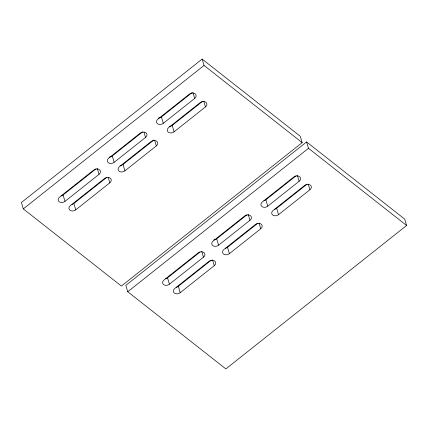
<?xml version="1.0" encoding="UTF-8"?>
<svg xmlns="http://www.w3.org/2000/svg" width="428" height="428" viewBox="0 0 428 428"><rect width="100%" height="100%" fill="white"/><g stroke="black" fill="none" stroke-linecap="round" stroke-linejoin="round"><path stroke-width="0.64" d="M202.144 59.08L21.4 202.514L23.299 208.885L121.408 286.07L302.157 142.636L300.258 136.264L202.144 59.08L204.044 65.447L302.157 142.636M23.299 208.885L204.044 65.447M61.161 195.944A4.21 3.173 -16.6 0 0 63.093 194.981L96.113 168.782M109.247 157.108A4.21 3.173 -16.6 0 0 112.254 155.969L142.588 131.899M158.408 118.096A4.21 3.173 -16.6 0 0 161.415 116.956L192.274 92.469M64.992 201.353L99.039 174.33A4.21 3.173 -16.6 0 0 99.483 169.718A4.21 3.173 -16.6 0 0 93.652 170.087L59.599 197.11A4.21 3.173 -16.6 0 0 59.155 201.722A4.21 3.173 -16.6 0 0 64.992 201.353L63.093 194.981M114.153 162.335L145.531 137.436A4.21 3.173 -16.6 0 0 145.975 132.824A4.21 3.173 -16.6 0 0 140.138 133.194L108.76 158.098A4.21 3.173 -16.6 0 0 108.316 162.71A4.21 3.173 -16.6 0 0 114.153 162.335L112.254 155.969M163.314 123.323L194.692 98.424A4.21 3.173 -16.6 0 0 195.136 93.812A4.21 3.173 -16.6 0 0 189.304 94.181L157.921 119.08A4.21 3.173 -16.6 0 0 157.477 123.692A4.21 3.173 -16.6 0 0 163.314 123.323L161.415 116.956M71.941 204.429A4.21 3.173 -16.6 0 0 73.873 203.466L106.893 177.262M120.027 165.593A4.21 3.173 -16.6 0 0 123.034 164.454L153.893 139.967M169.188 126.576A4.21 3.173 -16.6 0 0 172.195 125.436L202.53 101.366M75.772 209.832L109.819 182.81A4.21 3.173 -16.6 0 0 110.264 178.203A4.21 3.173 -16.6 0 0 104.432 178.572L70.379 205.59A4.21 3.173 -16.6 0 0 69.941 210.202A4.21 3.173 -16.6 0 0 75.772 209.832L73.873 203.466M124.933 170.82L156.311 145.916A4.21 3.173 -16.6 0 0 156.755 141.304A4.21 3.173 -16.6 0 0 150.924 141.679L119.54 166.578A4.21 3.173 -16.6 0 0 119.102 171.189A4.21 3.173 -16.6 0 0 124.933 170.82L123.034 164.454M174.094 131.808L205.472 106.904A4.21 3.173 -16.6 0 0 205.916 102.292A4.21 3.173 -16.6 0 0 200.085 102.661L168.702 127.565A4.21 3.173 -16.6 0 0 168.263 132.177A4.21 3.173 -16.6 0 0 174.094 131.808L172.195 125.436M306.592 141.93L125.843 285.364L127.742 291.736L225.856 368.92L406.6 225.486L404.701 219.115L306.592 141.93L308.486 148.297L406.6 225.486M127.742 291.736L308.486 148.297M165.604 278.794A4.21 3.173 -16.6 0 0 167.535 277.831L200.036 252.039M213.69 239.958A4.21 3.173 -16.6 0 0 216.696 238.819L247.031 214.749M263.926 200.764A4.21 3.173 -16.6 0 0 265.858 199.806L296.192 175.731M169.435 284.203L203.482 257.18A4.21 3.173 -16.6 0 0 203.926 252.568A4.21 3.173 -16.6 0 0 198.094 252.937L164.042 279.96A4.21 3.173 -16.6 0 0 163.598 284.572A4.21 3.173 -16.6 0 0 169.435 284.203L167.535 277.831M218.596 245.185L249.973 220.286A4.21 3.173 -16.6 0 0 250.417 215.675A4.21 3.173 -16.6 0 0 244.586 216.044L213.203 240.948A4.21 3.173 -16.6 0 0 212.764 245.554A4.21 3.173 -16.6 0 0 218.596 245.185L216.696 238.819M267.757 206.173L299.135 181.269A4.21 3.173 -16.6 0 0 299.579 176.662A4.21 3.173 -16.6 0 0 293.747 177.031L262.364 201.93A4.21 3.173 -16.6 0 0 261.925 206.542A4.21 3.173 -16.6 0 0 267.757 206.173L265.858 199.806M176.384 287.274A4.21 3.173 -16.6 0 0 178.316 286.316L211.336 260.112M225.545 248.261A4.21 3.173 -16.6 0 0 227.477 247.304L257.811 223.229M274.712 209.249A4.21 3.173 -16.6 0 0 276.638 208.286L306.972 184.217M180.215 292.682L214.268 265.66A4.21 3.173 -16.6 0 0 214.706 261.048A4.21 3.173 -16.6 0 0 208.875 261.422L174.822 288.44A4.21 3.173 -16.6 0 0 174.383 293.052A4.21 3.173 -16.6 0 0 180.215 292.682L178.316 286.316M229.376 253.67L260.754 228.766A4.21 3.173 -16.6 0 0 261.198 224.154A4.21 3.173 -16.6 0 0 255.366 224.523L223.983 249.428A4.21 3.173 -16.6 0 0 223.544 254.039A4.21 3.173 -16.6 0 0 229.376 253.67L227.477 247.304M278.537 214.658L309.915 189.754A4.21 3.173 -16.6 0 0 310.359 185.142A4.21 3.173 -16.6 0 0 304.527 185.511L273.15 210.416A4.21 3.173 -16.6 0 0 272.706 215.027A4.21 3.173 -16.6 0 0 278.537 214.658L276.638 208.286M308.208 184.024L309.915 189.754M297.428 175.539L299.135 181.269M259.047 223.036L260.754 228.766M248.267 214.556L249.973 220.286M203.765 101.174L205.472 106.904M192.985 92.689L194.692 98.424M212.556 259.93L214.268 265.66M201.775 251.45L203.482 257.18M154.604 140.186L156.311 145.916M144.011 132.343L145.531 137.436M108.305 177.716L109.819 182.81M97.333 168.6L99.039 174.33"/></g></svg>
